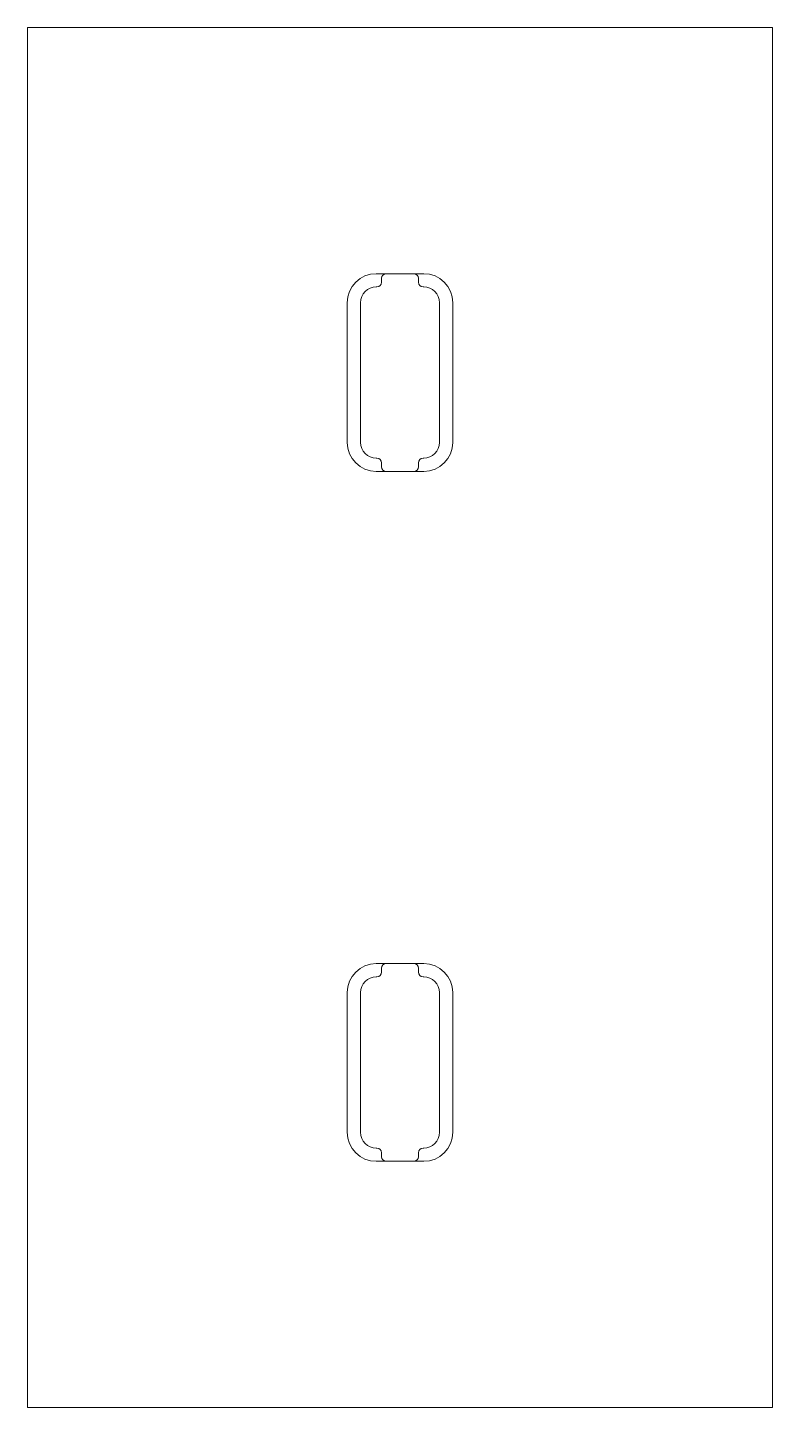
# Model space of a CAD drawing. Header units: millimetres. Extents: x -282 to 283, y -524 to 523.
import ezdxf

# ---------------------------------------------------------------- set-up
doc = ezdxf.new("R2010")
doc.units = ezdxf.units.MM

msp = doc.modelspace()

# ---------------------------------------------------------------- linework, layer by layer
at = {"color": 7, "linetype": 'Continuous', "lineweight": 15}
for p, q in [((282.5, 523.5), (-282.5, 523.5)), ((-282.5, 523.5), (-282.5, -523.5)), ((282.5, -523.5), (282.5, 523.5)), ((18, 336.75), (-18, 336.75)), ((-18, 326.75), (-17.5, 326.75)), ((-14, 330.25), (-14, 333.25)), ((14, 333.25), (14, 330.25)), ((17.5, 326.75), (18, 326.75)), ((-40, 314.75), (-40, 208.75)), ((-30, 208.75), (-30, 314.75)), ((30, 314.75), (30, 208.75)), ((40, 208.75), (40, 314.75)), ((-17.5, 196.75), (-18, 196.75)), ((-14, 190.25), (-14, 193.25)), ((14, 193.25), (14, 190.25)), ((18, 196.75), (17.5, 196.75)), ((-18, 186.75), (18, 186.75)), ((18, -186.75), (-18, -186.75)), ((-17.5, -196.75), (-18, -196.75)), ((-14, -190.25), (-14, -193.25)), ((14, -193.25), (14, -190.25)), ((18, -196.75), (17.5, -196.75)), ((-40, -208.75), (-40, -314.75)), ((-30, -208.75), (-30, -314.75)), ((30, -314.75), (30, -208.75)), ((40, -314.75), (40, -208.75)), ((-18, -326.75), (-17.5, -326.75)), ((-14, -330.25), (-14, -333.25)), ((14, -333.25), (14, -330.25)), ((17.5, -326.75), (18, -326.75)), ((-18, -336.75), (18, -336.75)), ((-282.5, -523.5), (282.5, -523.5))]:
    msp.add_line(p, q, dxfattribs=at)
for centre, radius, start, end in [((-18, 314.75), 22, 90, 180), ((-10.5, 333.25), 3.5, 90, 180), ((10.5, 333.25), 3.5, 0, 90), ((18, 314.75), 22, 0, 90), ((-18, 314.75), 12, 90, 180), ((-17.5, 330.25), 3.5, 270, 0), ((17.5, 330.25), 3.5, 180, 270), ((18, 314.75), 12, 0, 90), ((-18, 208.75), 22, 180, 270), ((-18, 208.75), 12, 180, 270), ((18, 208.75), 22, 270, 0), ((18, 208.75), 12, 270, 0), ((-17.5, 193.25), 3.5, 0, 90), ((-10.5, 190.25), 3.5, 180, 270), ((10.5, 190.25), 3.5, 270, 0), ((17.5, 193.25), 3.5, 90, 180), ((-18, -208.75), 22, 90, 180), ((-10.5, -190.25), 3.5, 90, 180), ((10.5, -190.25), 3.5, 0, 90), ((18, -208.75), 22, 0, 90), ((-18, -208.75), 12, 90, 180), ((-17.5, -193.25), 3.5, 270, 0), ((17.5, -193.25), 3.5, 180, 270), ((18, -208.75), 12, 0, 90), ((-18, -314.75), 22, 180, 270), ((-18, -314.75), 12, 180, 270), ((18, -314.75), 22, 270, 0), ((18, -314.75), 12, 270, 0), ((-17.5, -330.25), 3.5, 0, 90), ((-10.5, -333.25), 3.5, 180, 270), ((10.5, -333.25), 3.5, 270, 0), ((17.5, -330.25), 3.5, 90, 180)]:
    msp.add_arc(centre, radius, start, end, dxfattribs=at)

doc.saveas('drawing.dxf')
